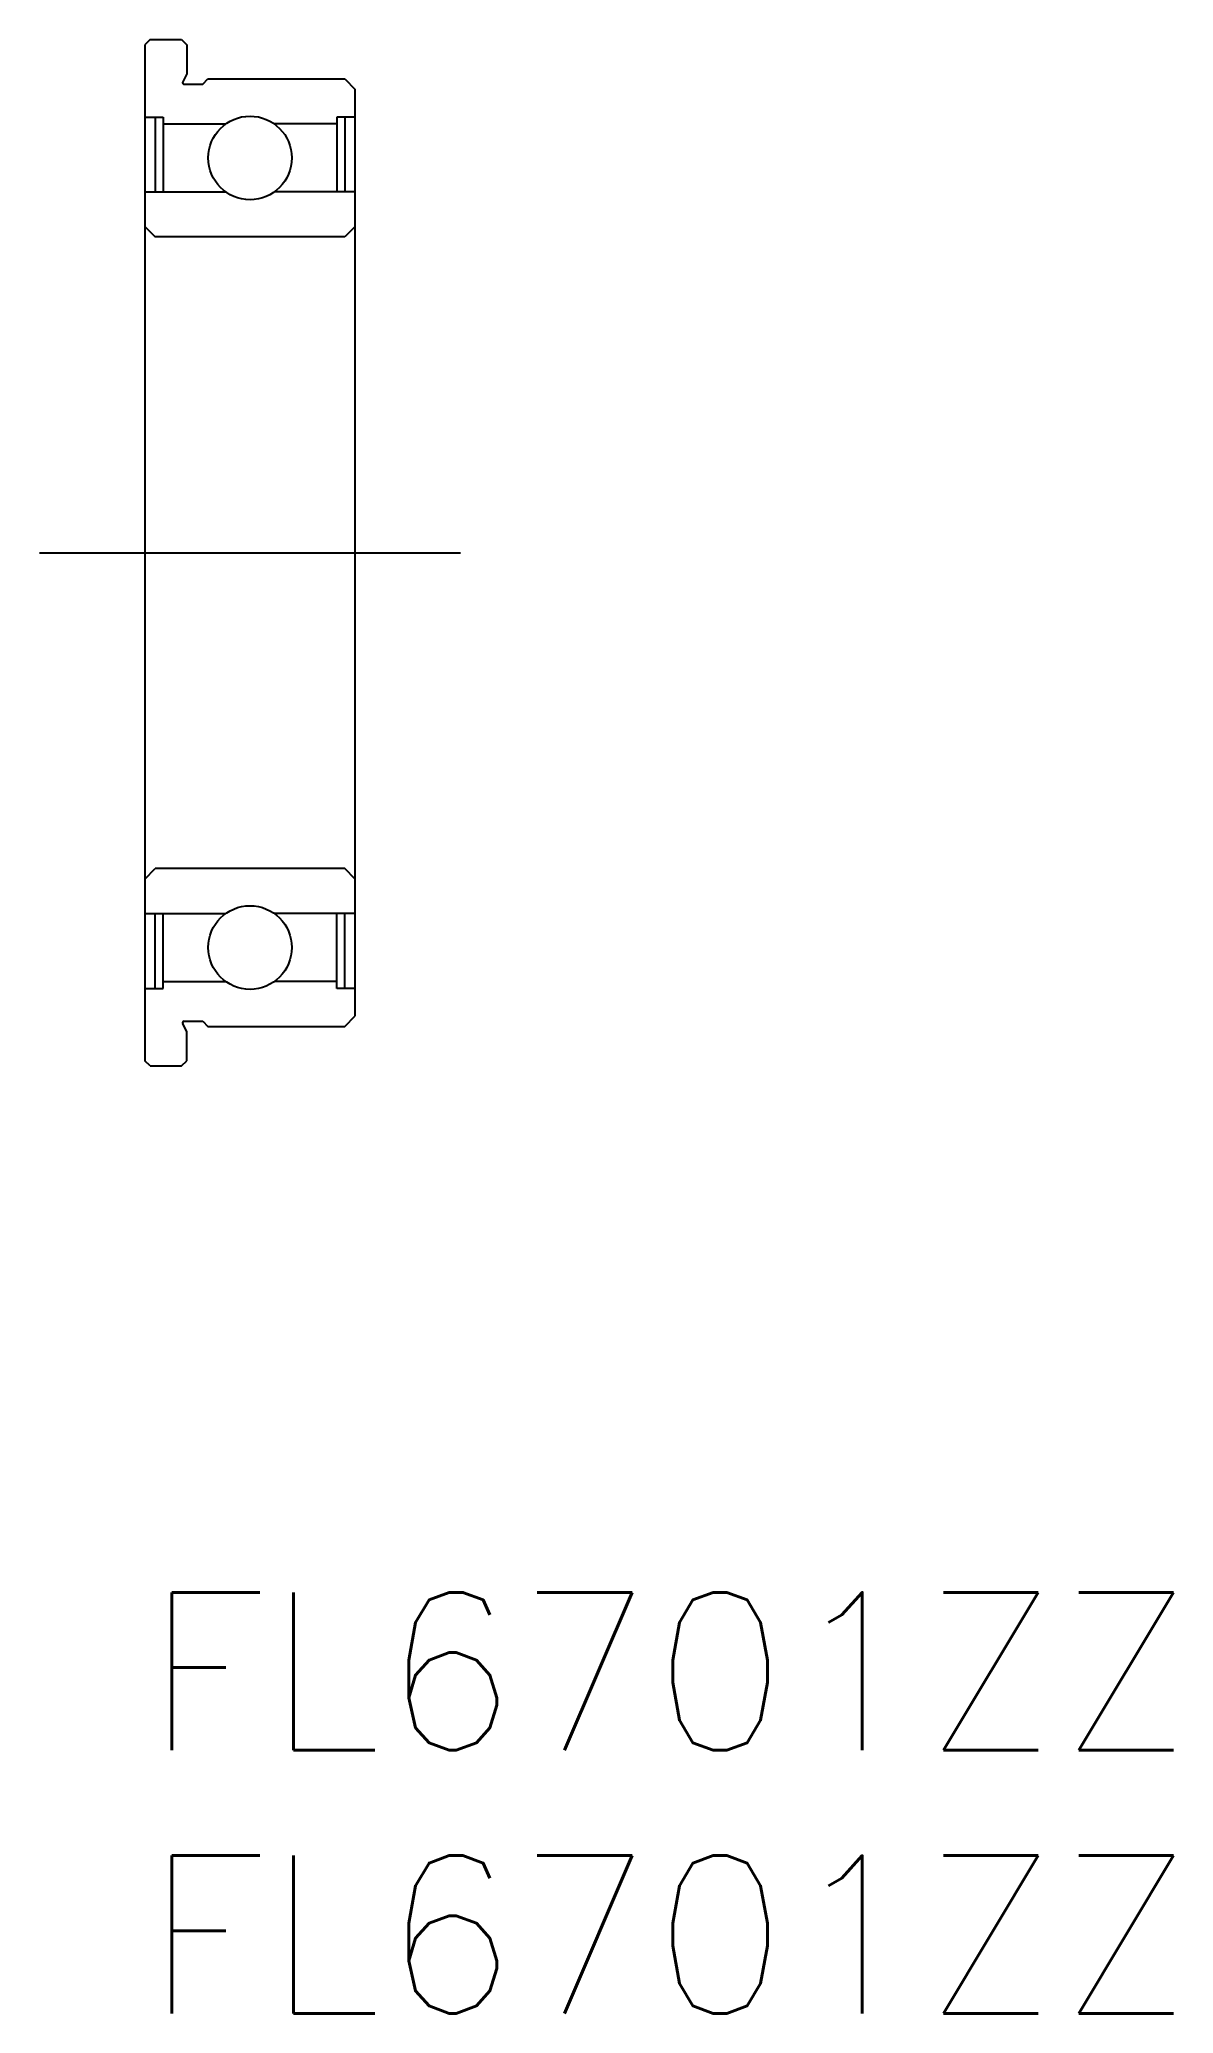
# Model space of a CAD drawing. Extents: x -2 to 19.5, y -8 to 29.5.
import ezdxf

# ---------------------------------------------------------------- set-up
doc = ezdxf.new("R2010")
doc.units = 0
doc.header["$LTSCALE"] = 0.5
doc.linetypes.add('CENTER', pattern=[50.8, 31.75, -6.35, 6.35, -6.35])
for name, color, linetype in [('MSM_CENTER', 1, 'CENTER'), ('MSM_CONTINUOUS', 7, 'CONTINUOUS'), ('MSM_PART_NUMBER', 7, 'CONTINUOUS')]:
    doc.layers.add(name, color=color, linetype=linetype)
doc.styles.get("Standard").update_dxf_attribs({"font": 'txt.shx', "height": 3, "bigfont": 'bigfont.shx'})

# ---------------------------------------------------------------- blocks, each defined once
blk = doc.blocks.new('*U3')
at = {"layer": 'MSM_PART_NUMBER'}
blk.add_text('FL6701ZZ', height=3, dxfattribs=at).set_placement((0, -3))
blk = doc.blocks.new('*U4')
at = {"layer": 'MSM_PART_NUMBER'}
blk.add_text('FL6701ZZ', height=3, dxfattribs=at).set_placement((0, -8))

msp = doc.modelspace()

# ---------------------------------------------------------------- linework, layer by layer
at = {"layer": 'MSM_CENTER'}
msp.add_line((-2, 19.75), (6, 19.75), dxfattribs=at)
at = {"layer": 'MSM_CONTINUOUS'}
for p, q in [((0.1, 29.5), (0, 29.4)), ((0, 29.4), (0, 10.1)), ((0.1, 29.5), (0.7, 29.5)), ((0.7, 29.5), (0.8, 29.4)), ((0.8, 29.4), (0.8, 28.85)), ((0.8, 28.85), (0.722, 28.693)), ((0.749, 28.65), (1.1, 28.65)), ((1.1, 28.65), (1.2, 28.75)), ((1.2, 28.75), (3.8, 28.75)), ((3.8, 28.75), (4, 28.55)), ((4, 10.95), (4, 28.55)), ((0, 28.025), (0.35, 28.025)), ((0.2, 28.025), (0.2, 26.605)), ((0.35, 28.025), (0.35, 26.605)), ((0.35, 27.895), (1.537, 27.895)), ((3.65, 27.895), (2.463, 27.895)), ((4, 28.025), (3.65, 28.025)), ((3.65, 28.025), (3.65, 26.605)), ((3.8, 28.025), (3.8, 26.605)), ((0, 26.605), (1.537, 26.605)), ((4, 26.605), (2.463, 26.605)), ((0, 25.95), (0.2, 25.75)), ((4, 25.95), (3.8, 25.75)), ((3.8, 25.75), (0.2, 25.75)), ((0, 13.55), (0.2, 13.75)), ((3.8, 13.75), (0.2, 13.75)), ((4, 13.55), (3.8, 13.75)), ((0, 12.895), (1.537, 12.895)), ((0.2, 11.475), (0.2, 12.895)), ((0.35, 11.475), (0.35, 12.895)), ((4, 12.895), (2.463, 12.895)), ((3.65, 11.475), (3.65, 12.895)), ((3.8, 11.475), (3.8, 12.895)), ((0, 11.475), (0.35, 11.475)), ((0.35, 11.605), (1.537, 11.605)), ((3.65, 11.605), (2.463, 11.605)), ((4, 11.475), (3.65, 11.475)), ((3.8, 10.75), (4, 10.95)), ((0.8, 10.65), (0.722, 10.807)), ((0.749, 10.85), (1.1, 10.85)), ((0.8, 10.1), (0.8, 10.65)), ((1.1, 10.85), (1.2, 10.75)), ((1.2, 10.75), (3.8, 10.75)), ((0.1, 10), (0, 10.1)), ((0.1, 10), (0.7, 10)), ((0.7, 10), (0.8, 10.1))]:
    msp.add_line(p, q, dxfattribs=at)
for centre in [(2, 27.25), (2, 12.25)]:
    msp.add_circle(centre, 0.794, dxfattribs=at)
for centre, start, end in [((0.749, 28.68), 153.4349, 270), ((0.749, 10.82), 90, 206.5651)]:
    msp.add_arc(centre, 0.03, start, end, dxfattribs=at)

# ---------------------------------------------------------------- block references
for name in ['*U3', '*U4']:
    msp.add_blockref(name, (0, 0), dxfattribs=at)

doc.saveas('drawing.dxf')
